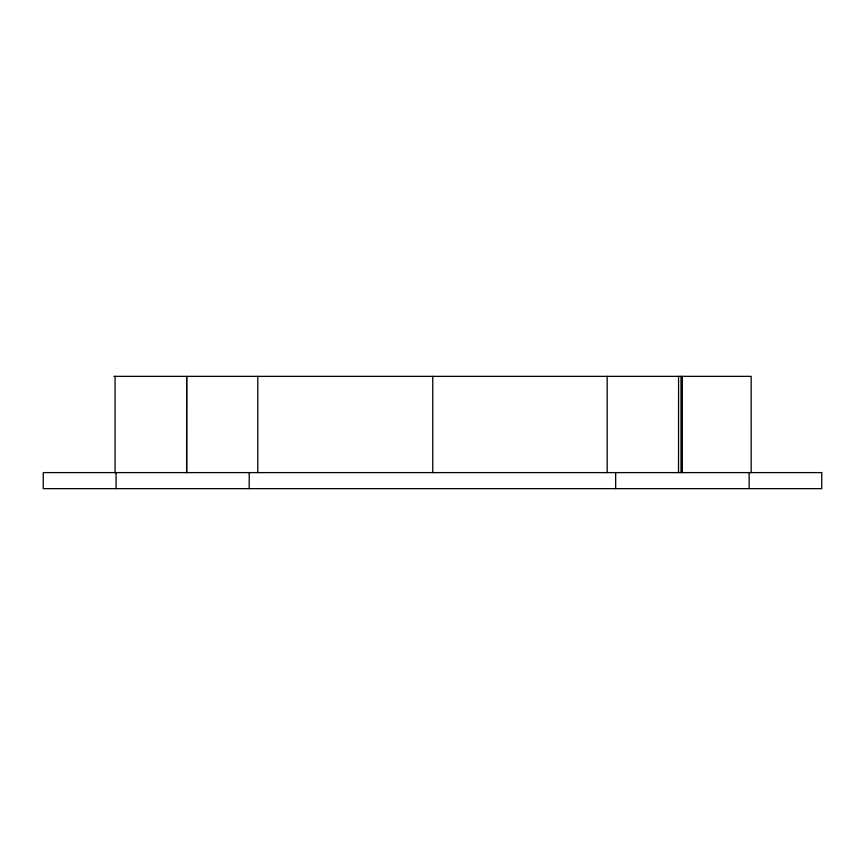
<?xml version="1.0" encoding="UTF-8"?>
<svg xmlns="http://www.w3.org/2000/svg" width="865" height="865" viewBox="0 0 865 865"><rect width="100%" height="100%" fill="white"/><g stroke="black" fill="none" stroke-linecap="round" stroke-linejoin="round"><path stroke-width="1.3" d="M113.823 376.361L751.155 376.361L751.177 472.604M749.144 472.604L749.144 488.639M682.334 376.361L682.334 472.604M681.015 376.361L681.015 472.604M678.571 376.361L678.528 472.604M615.675 472.604L615.675 488.639M607.187 376.361L607.187 472.604M432.76 376.361L432.76 472.604M257.792 376.361L257.792 472.604M249.196 472.604L249.196 488.639M116.072 472.604L116.072 488.639M115.077 376.361L115.077 472.604M821.718 472.604L43.272 472.604L43.25 488.639L821.718 488.639L821.75 472.604M186.667 472.604L186.667 376.361L186.613 472.604"/></g></svg>
